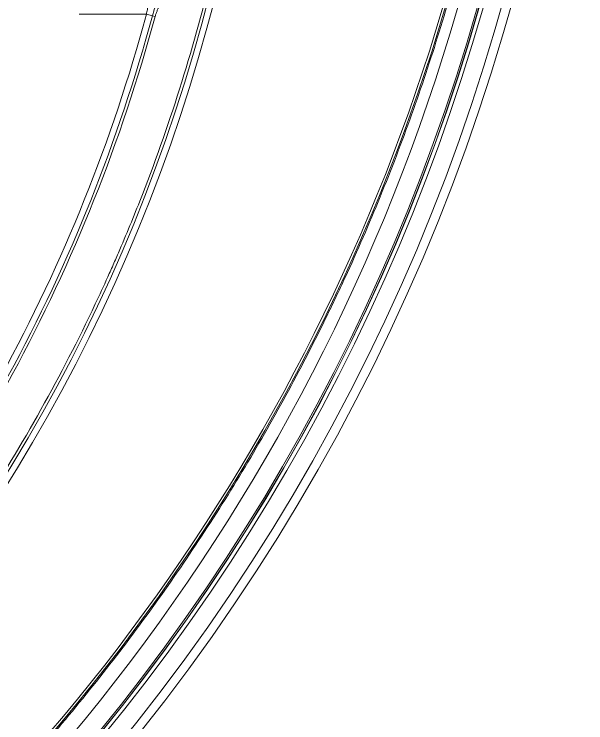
# Model space of a CAD drawing. Header units: millimetres. Extents: x 473 to 1051, y 289 to 609.
# Drawn here: x 705.81 to 733.97, y 396.96 to 431.86 of the extents above; entities that cross this region are included whole.
import ezdxf

# ---------------------------------------------------------------- set-up
doc = ezdxf.new("R2010")
doc.units = ezdxf.units.MM
doc.layers.add('core', color=7, linetype='Continuous', lineweight=20)

msp = doc.modelspace()

# ---------------------------------------------------------------- linework, layer by layer
at = {"layer": 'core', "lineweight": 13}
for p, q in [((709.013, 431.859), (712.323, 431.859)), ((712.323, 431.859), (712.752, 431.743))]:
    msp.add_line(p, q, dxfattribs=at)
at = {"layer": 'core', "lineweight": 18}
for radius, start, end in [(100.547, 306.63636, 233.36541), (99.038, 307.10125, 78.9399), (98.958, 307.11669, 78.9275), (98.032, 307.23998, 37.69294)]:
    msp.add_arc((633.422, 459.219), radius, start, end, dxfattribs=at)
at = {"layer": 'core', "lineweight": 13}
for centre, radius, start, end in [((633.422, 459.219), 100.107, 306.80958, 233.19042), ((633.422, 459.219), 99.239, 307.05866, 79.0173), ((633.422, 459.219), 99.048, 307.09926, 78.94197), ((633.422, 453.183), 81.732, 317.86096, 344.87579), ((633.422, 453.183), 82.034, 318.13107, 344.87579), ((633.422, 453.183), 82.176, 318.34981, 344.87579)]:
    msp.add_arc(centre, radius, start, end, dxfattribs=at)
for centre, major_axis, ratio, start_param, end_param in [((633.422, 459.811), (0, 97.5), 0.999982, 3.904952, 4.612877), ((633.422, 459.81), (0, 97.616), 0.999982, 3.905022, 4.612887), ((633.422, 453.655), (0, 84.612), 0.999984, 3.370106, 4.481642), ((633.422, 453.651), (0, 84.914), 0.999984, 3.371907, 4.479839)]:
    msp.add_ellipse(centre, major_axis=major_axis, ratio=ratio, start_param=start_param, end_param=end_param, dxfattribs=at)
for points, knots in [([(730.611, 450.106), (730.539, 449.384), (730.459, 448.663), (730.283, 447.223), (730.091, 445.785), (729.81, 443.994), (729.593, 442.743), (729.496, 442.208), (729.43, 441.851), (729.396, 441.673), (729.09, 440.07), (728.484, 437.24), (727.392, 433.056), (726.119, 428.933), (724.665, 424.869), (723.575, 422.2), (722.712, 420.213), (722.268, 419.223), (721.731, 418.075), (721.497, 417.585), (721.339, 417.258), (721.26, 417.095), (720.544, 415.629), (719.88, 414.344), (718.502, 411.814), (717.071, 409.321), (714.771, 405.694), (712.32, 402.178), (709.716, 398.773), (706.96, 395.479), (705.02, 393.357), (703.029, 391.274), (702.007, 390.251), (700.958, 389.248)], [0, 0, 0, 0, 0.03125, 0.03125, 0.0625, 0.09375, 0.109375, 0.117188, 0.117188, 0.125, 0.125, 0.1875, 0.25, 0.3125, 0.375, 0.4375, 0.4375, 0.46875, 0.484375, 0.492188, 0.492188, 0.5, 0.5, 0.5625, 0.5625, 0.625, 0.6875, 0.75, 0.8125, 0.875, 0.9375, 0.9375, 1, 1, 1, 1]), ([(652.704, 371.417), (653.182, 371.529), (653.659, 371.645), (654.61, 371.886), (655.56, 372.135), (656.504, 372.4), (657.211, 372.605), (657.447, 372.675), (657.917, 372.816), (658.151, 372.887), (660.259, 373.539), (662.107, 374.182), (665.752, 375.594), (667.548, 376.363), (670.205, 377.61), (671.085, 378.042), (672.176, 378.601), (672.393, 378.714), (672.828, 378.941), (673.478, 379.285), (674.122, 379.637), (676.257, 380.827), (677.923, 381.833), (681.173, 383.952), (684.343, 386.178), (687.352, 388.615), (690.28, 391.159), (691.704, 392.484), (693.777, 394.552), (694.458, 395.256), (695.798, 396.69), (696.454, 397.416), (698.379, 399.624), (699.605, 401.134), (701.945, 404.226), (704.174, 407.392), (706.181, 410.705), (708.077, 414.091), (708.968, 415.821), (710.012, 418.03), (710.319, 418.697), (710.619, 419.368), (710.817, 419.817), (710.915, 420.042), (711.399, 421.168), (711.771, 422.075), (712.837, 424.81), (713.483, 426.655), (714.646, 430.389), (715.164, 432.277), (715.616, 434.187)], [0, 0, 0, 0, 0.015625, 0.015625, 0.03125, 0.046875, 0.046875, 0.054688, 0.054688, 0.0625, 0.0625, 0.125, 0.125, 0.1875, 0.1875, 0.21875, 0.21875, 0.226563, 0.226563, 0.234375, 0.25, 0.25, 0.3125, 0.3125, 0.375, 0.4375, 0.4375, 0.5, 0.5, 0.53125, 0.53125, 0.5625, 0.5625, 0.625, 0.625, 0.6875, 0.75, 0.75, 0.8125, 0.8125, 0.828125, 0.835938, 0.835938, 0.84375, 0.84375, 0.875, 0.875, 0.9375, 0.9375, 1, 1, 1, 1]), ([(712.901, 433.245), (712.886, 433.231), (712.872, 433.215), (712.843, 433.182), (712.828, 433.165), (712.785, 433.109), (712.757, 433.067), (712.701, 432.977), (712.673, 432.927), (712.633, 432.847), (712.619, 432.819), (712.593, 432.761), (712.579, 432.731), (712.541, 432.64), (712.517, 432.577), (712.47, 432.445), (712.448, 432.376), (712.417, 432.269), (712.407, 432.233), (712.388, 432.159), (712.378, 432.123), (712.352, 432.011), (712.337, 431.935), (712.323, 431.859)], [0, 0, 0, 0, 0.0625, 0.0625, 0.125, 0.125, 0.25, 0.25, 0.375, 0.375, 0.4375, 0.4375, 0.5, 0.5, 0.625, 0.625, 0.75, 0.75, 0.8125, 0.8125, 0.875, 0.875, 1, 1, 1, 1]), ([(713.482, 433.235), (713.454, 433.216), (713.425, 433.195), (713.287, 433.081), (713.176, 432.959), (713.023, 432.742), (712.974, 432.663), (712.879, 432.494), (712.834, 432.402), (712.752, 432.214), (712.715, 432.116), (712.657, 431.938), (712.635, 431.859), (712.616, 431.78)], [0, 0, 0, 0, 0.08221, 0.08221, 0.401124, 0.401124, 0.560581, 0.560581, 0.720037, 0.720037, 0.879494, 0.879494, 1, 1, 1, 1]), ([(713.331, 432.673), (713.303, 432.654), (713.274, 432.632), (713.217, 432.583), (713.19, 432.556), (713.134, 432.496), (713.107, 432.464), (713.067, 432.411), (713.053, 432.393), (713.027, 432.355), (713.014, 432.335), (712.975, 432.275), (712.951, 432.232), (712.903, 432.144), (712.881, 432.098), (712.849, 432.025), (712.839, 432), (712.819, 431.95), (712.809, 431.925), (712.782, 431.848), (712.766, 431.796), (712.752, 431.743)], [0, 0, 0, 0, 0.125, 0.125, 0.25, 0.25, 0.375, 0.375, 0.4375, 0.4375, 0.5, 0.5, 0.625, 0.625, 0.75, 0.75, 0.8125, 0.8125, 0.875, 0.875, 1, 1, 1, 1])]:
    msp.add_open_spline(points, degree=3, knots=knots, dxfattribs=at)

doc.saveas('drawing.dxf')
